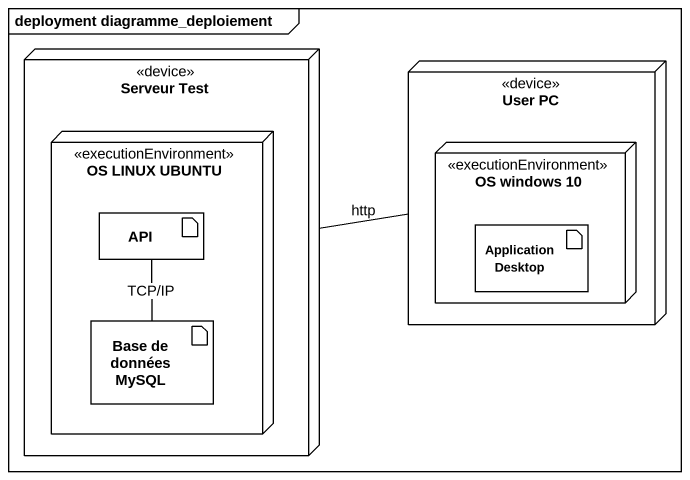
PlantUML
@startuml
mainframe deployment diagramme_deploiement
node "Serveur Test" as Serveur_Test <<device>> {
  node "OS LINUX UBUNTU" as OS_LINUX_UBUNTU <<executionEnvironment>> {
    artifact API
    artifact "Base de données MySQL" as Base_de_données_MySQL
  }
}
node "User PC" as User_PC <<device>> {
  node "OS windows 10" as OS_windows_10 <<executionEnvironment>> {
    artifact "Application Desktop" as Application_Desktop
  }
}
Serveur_Test -right- User_PC : http
API -- Base_de_données_MySQL : TCP/IP
@enduml
